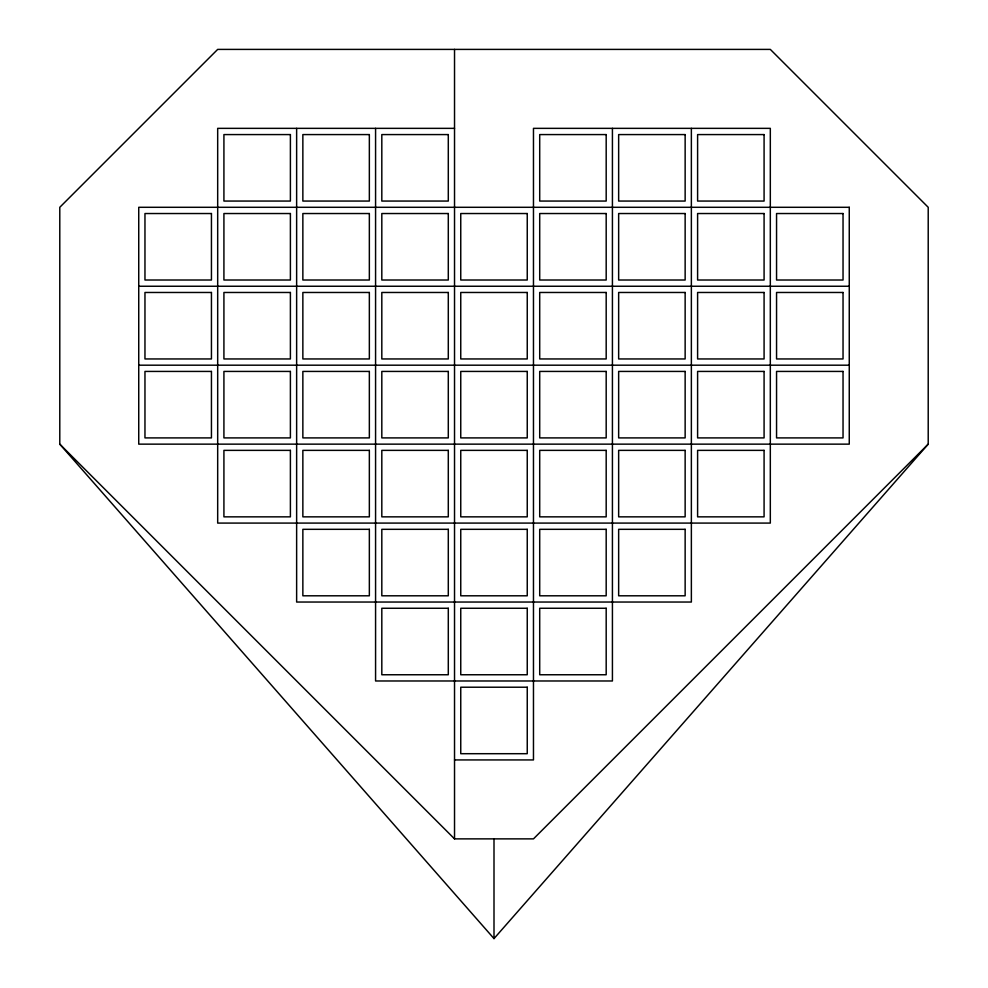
<?xml version="1.0" encoding="UTF-8"?>
<svg xmlns="http://www.w3.org/2000/svg" width="988" height="988" viewBox="0 0 988 988"><rect width="100%" height="100%" fill="white"/><g stroke="black" fill="none" stroke-linecap="round" stroke-linejoin="round"><path stroke-width="1.48" d="M494 938.6L928.214 444.143L928.214 207.295L770.319 49.4L217.681 49.4L59.786 207.295L59.786 444.143L494 938.6L494 838.874M928.214 444.143L533.471 838.874L454.529 838.874L59.786 444.143M454.529 128.354L217.681 128.354L217.681 523.084L770.319 523.084L770.319 128.354L533.471 128.354L533.471 759.933L454.529 759.933M138.74 286.248L849.26 286.248M138.74 365.19L849.26 365.19M691.365 128.354L691.365 602.038L296.635 602.038L296.635 128.354M612.424 128.354L612.424 680.979L375.576 680.979L375.576 128.354M454.529 49.4L454.529 838.874M290.398 134.578L223.918 134.578L223.918 201.058L290.398 201.058L290.398 134.578M369.351 134.578L302.859 134.578L302.859 201.058L369.351 201.058L369.351 134.578M448.293 134.578L381.813 134.578L381.813 201.058L448.293 201.058L448.293 134.578M606.187 134.578L539.707 134.578L539.707 201.058L606.187 201.058L606.187 134.578M685.141 134.578L618.649 134.578L618.649 201.058L685.141 201.058L685.141 134.578M764.082 134.578L697.602 134.578L697.602 201.058L764.082 201.058L764.082 134.578M849.26 207.295L138.74 207.295L138.74 444.143L849.26 444.143L849.26 207.295M211.444 213.532L144.964 213.532L144.964 280.012L211.444 280.012L211.444 213.532M290.398 213.532L223.918 213.532L223.918 280.012L290.398 280.012L290.398 213.532M369.351 213.532L302.859 213.532L302.859 280.012L369.351 280.012L369.351 213.532M448.293 213.532L381.813 213.532L381.813 280.012L448.293 280.012L448.293 213.532M527.246 213.532L460.754 213.532L460.754 280.012L527.246 280.012L527.246 213.532M606.187 213.532L539.707 213.532L539.707 280.012L606.187 280.012L606.187 213.532M685.141 213.532L618.649 213.532L618.649 280.012L685.141 280.012L685.141 213.532M764.082 213.532L697.602 213.532L697.602 280.012L764.082 280.012L764.082 213.532M843.036 213.532L776.556 213.532L776.556 280.012L843.036 280.012L843.036 213.532M211.444 292.473L144.964 292.473L144.964 358.953L211.444 358.953L211.444 292.473M290.398 292.473L223.918 292.473L223.918 358.953L290.398 358.953L290.398 292.473M369.351 292.473L302.859 292.473L302.859 358.953L369.351 358.953L369.351 292.473M448.293 292.473L381.813 292.473L381.813 358.953L448.293 358.953L448.293 292.473M527.246 292.473L460.754 292.473L460.754 358.953L527.246 358.953L527.246 292.473M606.187 292.473L539.707 292.473L539.707 358.953L606.187 358.953L606.187 292.473M685.141 292.473L618.649 292.473L618.649 358.953L685.141 358.953L685.141 292.473M764.082 292.473L697.602 292.473L697.602 358.953L764.082 358.953L764.082 292.473M843.036 292.473L776.556 292.473L776.556 358.953L843.036 358.953L843.036 292.473M211.444 371.426L144.964 371.426L144.964 437.906L211.444 437.906L211.444 371.426M290.398 371.426L223.918 371.426L223.918 437.906L290.398 437.906L290.398 371.426M369.351 371.426L302.859 371.426L302.859 437.906L369.351 437.906L369.351 371.426M448.293 371.426L381.813 371.426L381.813 437.906L448.293 437.906L448.293 371.426M527.246 371.426L460.754 371.426L460.754 437.906L527.246 437.906L527.246 371.426M606.187 371.426L539.707 371.426L539.707 437.906L606.187 437.906L606.187 371.426M685.141 371.426L618.649 371.426L618.649 437.906L685.141 437.906L685.141 371.426M764.082 371.426L697.602 371.426L697.602 437.906L764.082 437.906L764.082 371.426M843.036 371.426L776.556 371.426L776.556 437.906L843.036 437.906L843.036 371.426M290.398 450.367L223.918 450.367L223.918 516.848L290.398 516.848L290.398 450.367M369.351 450.367L302.859 450.367L302.859 516.848L369.351 516.848L369.351 450.367M448.293 450.367L381.813 450.367L381.813 516.848L448.293 516.848L448.293 450.367M527.246 450.367L460.754 450.367L460.754 516.848L527.246 516.848L527.246 450.367M606.187 450.367L539.707 450.367L539.707 516.848L606.187 516.848L606.187 450.367M685.141 450.367L618.649 450.367L618.649 516.848L685.141 516.848L685.141 450.367M764.082 450.367L697.602 450.367L697.602 516.848L764.082 516.848L764.082 450.367M369.351 529.321L302.859 529.321L302.859 595.801L369.351 595.801L369.351 529.321M448.293 529.321L381.813 529.321L381.813 595.801L448.293 595.801L448.293 529.321M527.246 529.321L460.754 529.321L460.754 595.801L527.246 595.801L527.246 529.321M606.187 529.321L539.707 529.321L539.707 595.801L606.187 595.801L606.187 529.321M685.141 529.321L618.649 529.321L618.649 595.801L685.141 595.801L685.141 529.321M448.293 608.262L381.813 608.262L381.813 674.755L448.293 674.755L448.293 608.262M527.246 608.262L460.754 608.262L460.754 674.755L527.246 674.755L527.246 608.262M606.187 608.262L539.707 608.262L539.707 674.755L606.187 674.755L606.187 608.262M527.246 687.216L460.754 687.216L460.754 753.696L527.246 753.696L527.246 687.216"/></g></svg>
